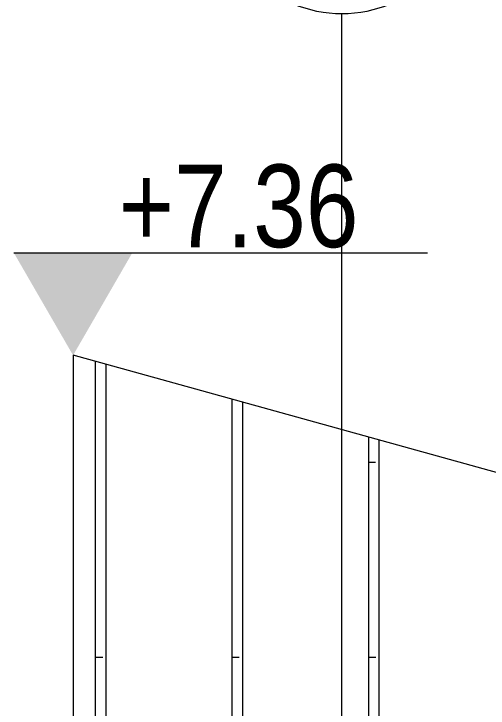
# Model space of a CAD drawing. Header units: centimetres. Extents: x 0 to 25250, y 0 to 2250.
# Drawn here: x 22068.4 to 22125.7, y 2049.6 to 2133.6 of the extents above; entities that cross this region are included whole.
import ezdxf

# ---------------------------------------------------------------- set-up
doc = ezdxf.new("R2010")
doc.units = ezdxf.units.CM
for name, color, linetype, lineweight in [('A-ANNO-NOTE', 7, 'Continuous', 9), ('A-ROOF', 7, 'Continuous', 9), ('A-ROOF-PATT', 7, 'Continuous', 9), ('A-WALL', 7, 'Continuous', 9), ('A-WALL-PATT', 7, 'Continuous', 9), ('G-ANNO-DIMS', 7, 'Continuous', 9), ('S-GRID', 7, 'Continuous', 9), ('S-GRID-IDEN', 7, 'Continuous', 9)]:
    doc.layers.add(name, color=color, linetype=linetype, lineweight=lineweight)
doc.styles.add('24-View-1$0$Arial Narrow', font='ARIALN.TTF', dxfattribs={"height": 10})

# ---------------------------------------------------------------- blocks, each defined once
blk = doc.blocks.new('Grid - TEC_GRID_CIRCLE-145857-СЕВЕР')
at = {"layer": 'S-GRID-IDEN'}
blk.add_circle((-696.643, 792.09), 15, dxfattribs=at)
blk = doc.blocks.new('Spot Elevations - ELEVATION_PROJECT-150941-СЕВЕР')
at = {"layer": 'A-ANNO-NOTE'}
blk.add_hatch(color=256, dxfattribs=at).paths.add_polyline_path([(-1811.299, 587.271), (-1796.988, 587.271), (-1804.143, 574.877)])
blk.add_line((-1811.299, 587.271), (-1761.299, 587.271), dxfattribs=at)

msp = doc.modelspace()

# ---------------------------------------------------------------- hatches: boundary and pattern name
at = {"layer": 'A-ROOF-PATT', "true_color": 0x8b8b8b}
h = msp.add_hatch(dxfattribs=at)
h.set_pattern_fill('FP1_3', color=252, style=0, pattern_type=2)
h.set_pattern_definition([(0, (22821.16, 1956.557), (16.51, 30.709), [0.8382, -15.672]), (90, (22804.651, 1956.557), (-16.51, 30.709), [30.709, 0]), (90, (22805.921, 1956.557), (-16.51, 30.709), [30.709, 0])])
h.paths.add_polyline_path([(22600.508, 1941.546), (22600.508, 1946.735), (22075.508, 2092.33), (22075.508, 2087.141), (22600.254, 1941.616)])
at = {"layer": 'A-WALL-PATT', "true_color": 0x8b8b8b}
h = msp.add_hatch(dxfattribs=at)
h.set_pattern_fill('FP1_8', color=252, style=0, pattern_type=2)
h.set_pattern_definition([(0, (20707.88, 1656.557), (16.51, 30.709), [0.8382, -15.672]), (90, (20691.371, 1656.557), (-16.51, 30.709), [30.709, 0]), (90, (20692.641, 1656.557), (-16.51, 30.709), [30.709, 0])])
h.paths.add_polyline_path([(22540.508, 1656.557), (22595.508, 1656.557), (22595.508, 1942.933), (22075.508, 2087.141), (22075.508, 2047.707), (22540.508, 1918.751), (22540.508, 1662.012)])

# ---------------------------------------------------------------- linework, layer by layer
at = {"layer": 'A-ROOF'}
for p, q in [((22075.508, 2092.33), (22075.508, 2087.141)), ((22614.245, 1942.925), (22075.508, 2092.33))]:
    msp.add_line(p, q, dxfattribs=at)
at = {"layer": 'A-WALL'}
msp.add_line((22075.508, 2087.141), (22075.508, 1423.557), dxfattribs=at)
at = {"layer": 'S-GRID', "color": 1, "lineweight": 18, "true_color": 0xff0000}
msp.add_line((22108.008, 2008.648), (22108.008, 2133.648), dxfattribs=at)

# ---------------------------------------------------------------- block references
at = {"layer": 'G-ANNO-DIMS'}
msp.add_blockref('Spot Elevations - ELEVATION_PROJECT-150941-СЕВЕР', (23879.651, 1517.453), dxfattribs=at)
at = {"layer": 'S-GRID-IDEN'}
msp.add_blockref('Grid - TEC_GRID_CIRCLE-145857-СЕВЕР', (22804.651, 1356.557), dxfattribs=at)

# ---------------------------------------------------------------- texts
at = {"layer": 'G-ANNO-DIMS', "insert": (22081.027, 2115.417), "char_height": 10, "width": 34.75359, "attachment_point": 1, "line_spacing_factor": 0.974696, "style": '24-View-1$0$Arial Narrow'}
msp.add_mtext('+7.36', dxfattribs=at)

doc.saveas('drawing.dxf')
